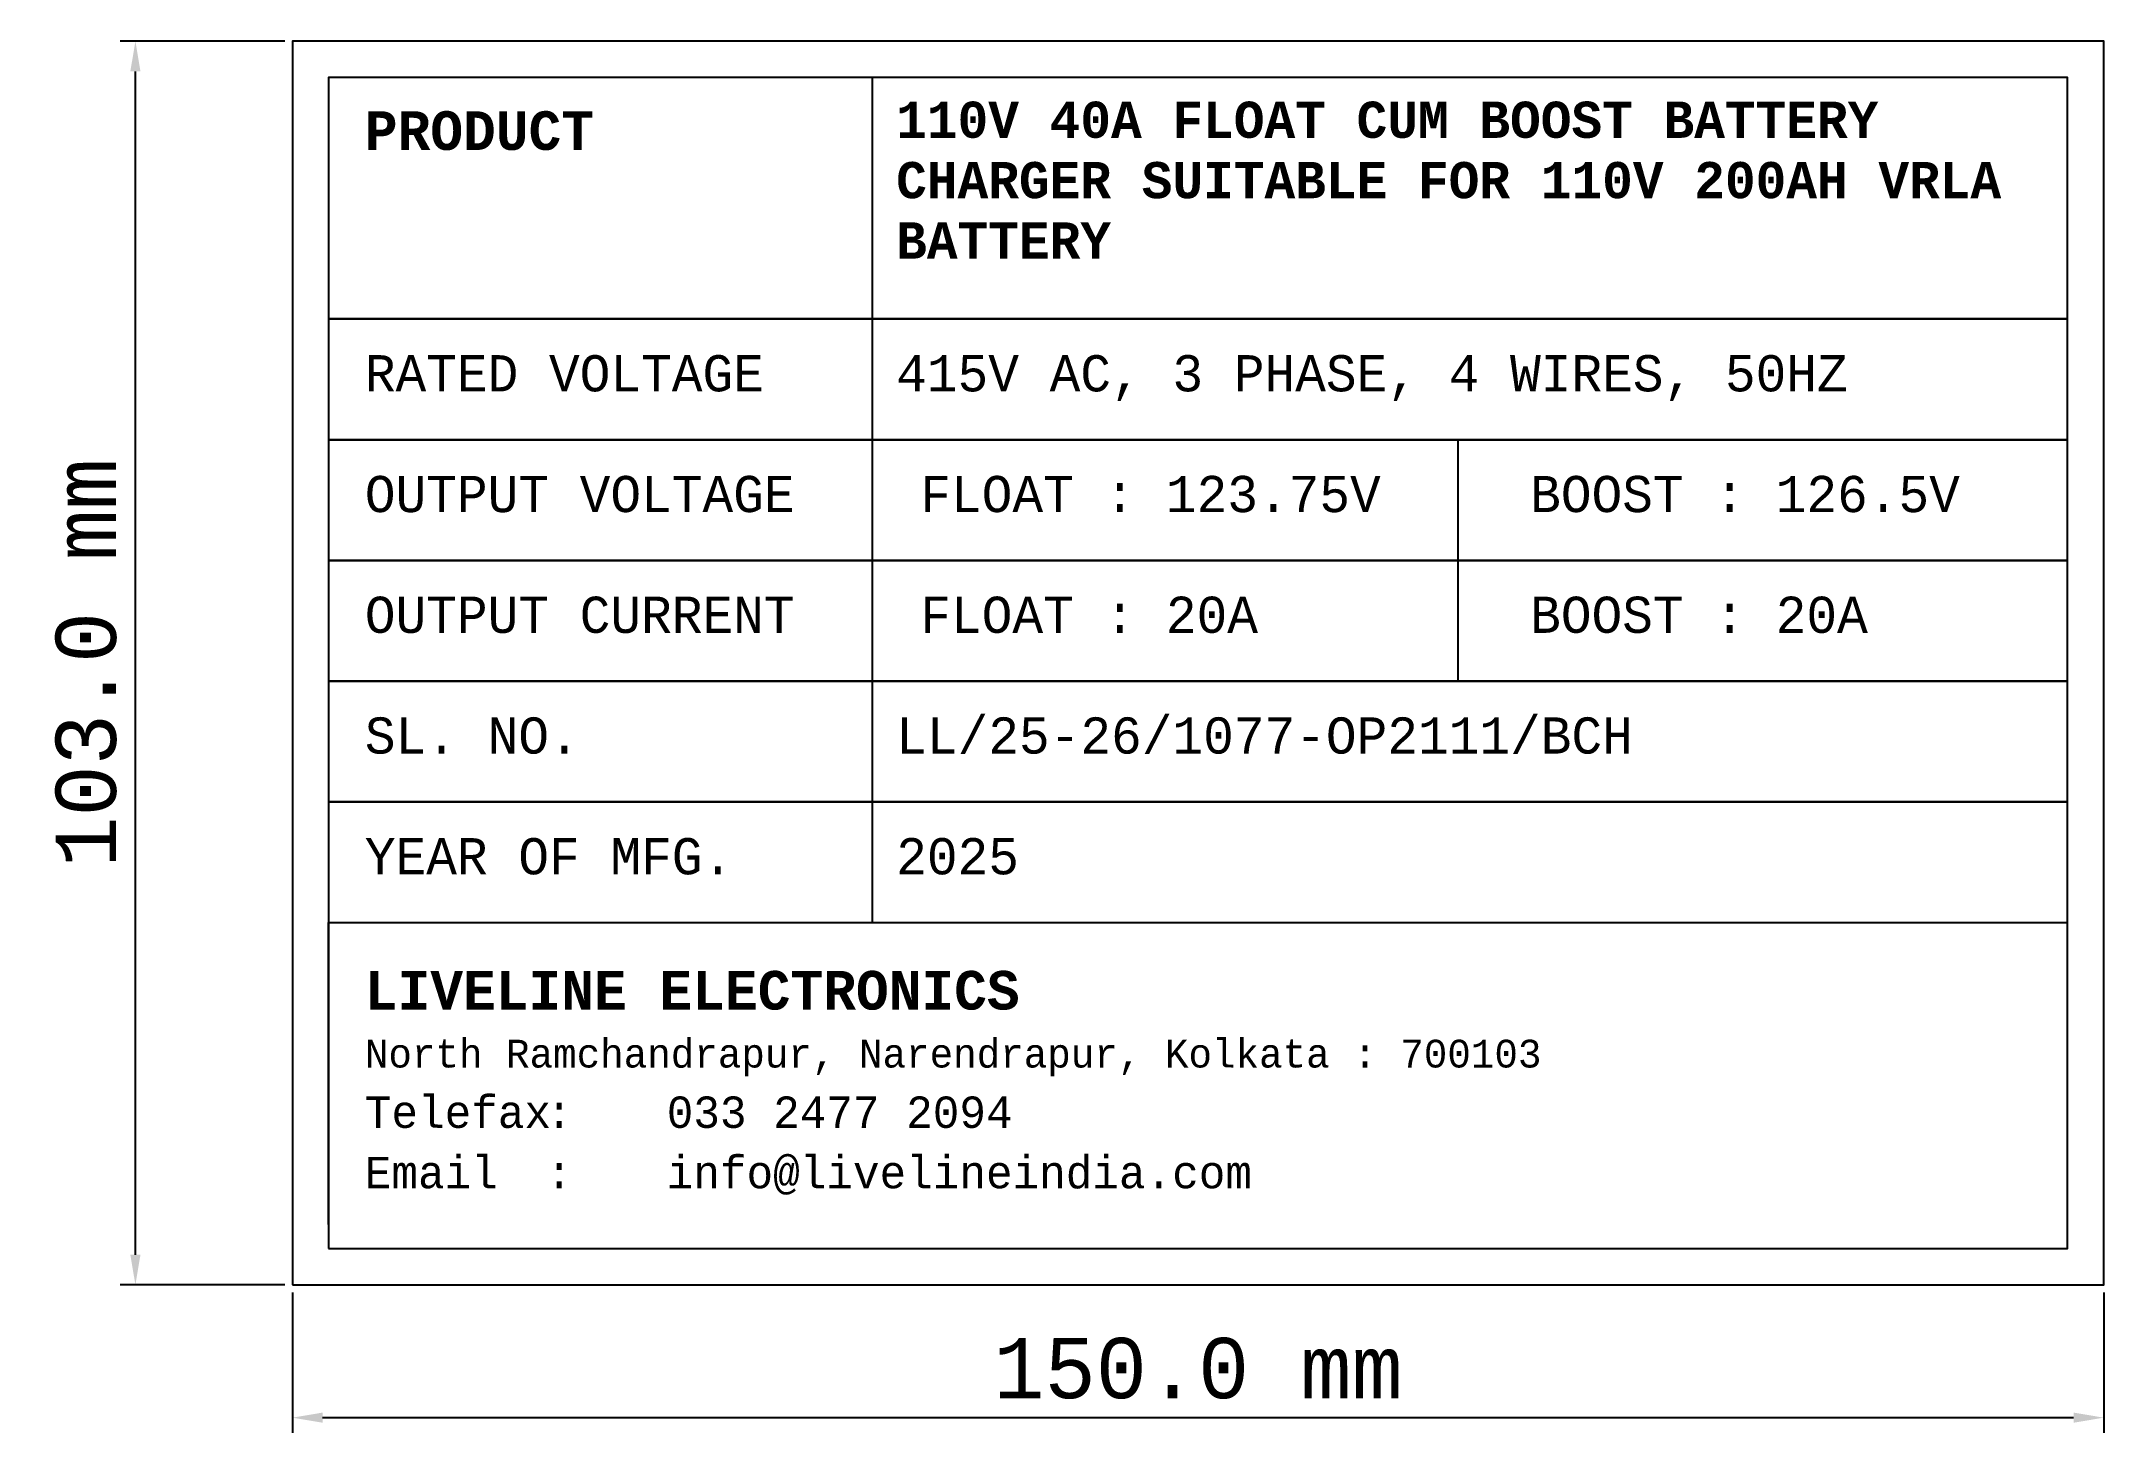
# Model space of a CAD drawing. Header units: millimetres. Extents: x 79 to 250, y 88 to 203.
import ezdxf

# ---------------------------------------------------------------- set-up
doc = ezdxf.new("R2010")
doc.units = ezdxf.units.MM
doc.styles.add('ConsolasBold', font='txt')
doc.styles.add('ConsolasStyle', font='txt')
doc.styles.get("Standard").update_dxf_attribs({"font": 'arial.ttf'})
doc.dimstyles.new('ISO-25', dxfattribs={"dimtxt": 2.5, "dimasz": 2.5, "dimexe": 1.25, "dimexo": 0.625, "dimtad": 1, "dimtxsty": 'Standard', "dimcen": 2.5, "dimadec": 0, "dimazin": 0, "dimtfac": 1, "dimtmove": 0, "dimatfit": 3, "dimfxl": 1, "dimarcsym": 0})

# ---------------------------------------------------------------- blocks, each defined once
blk = doc.blocks.new('*D58')
at = {"color": 0, "lineweight": -2, "transparency": 16777216}
for p, q in [((100, 99.38), (100, 87.75)), ((250, 99.38), (250, 87.75)), ((102.5, 89), (247.5, 89))]:
    blk.add_line(p, q, dxfattribs=at)
at = {"color": 0, "transparency": 16777216}
for points in [[(102.5, 89.42), (102.5, 88.58), (100, 89)], [(247.5, 89.42), (247.5, 88.58), (250, 89)]]:
    blk.add_solid(points, dxfattribs=at)
at = {"layer": 'Defpoints', "color": 0, "transparency": 16777216}
for p in [(100, 100), (250, 100), (250, 89)]:
    blk.add_point(p, dxfattribs=at)
at = {"color": 0, "transparency": 16777216, "insert": (175, 93.07), "char_height": 2.5, "attachment_point": 5}
blk.add_mtext('\\FConsolas;\\H5;150.0 mm', dxfattribs=at)
blk = doc.blocks.new('*D59')
at = {"color": 0, "lineweight": -2, "transparency": 16777216}
for p, q in [((99.38, 203), (85.75, 203)), ((87, 102.5), (87, 200.5)), ((99.38, 100), (85.75, 100))]:
    blk.add_line(p, q, dxfattribs=at)
at = {"color": 0, "transparency": 16777216}
for points in [[(86.58, 200.5), (87.42, 200.5), (87, 203)], [(86.58, 102.5), (87.42, 102.5), (87, 100)]]:
    blk.add_solid(points, dxfattribs=at)
at = {"layer": 'Defpoints', "color": 0, "transparency": 16777216}
for p in [(87, 203), (100, 203), (100, 100)]:
    blk.add_point(p, dxfattribs=at)
at = {"color": 0, "transparency": 16777216, "insert": (82.93, 151.5), "char_height": 2.5, "attachment_point": 5, "rotation": 90}
blk.add_mtext('\\FConsolas;\\H5;103.0 mm', dxfattribs=at)

msp = doc.modelspace()

# ---------------------------------------------------------------- linework, layer by layer
for p, q in [((103, 130), (247, 130)), ((103, 105), (103, 130)), ((247, 105), (247, 130))]:
    msp.add_line(p, q)
for points in [[(100, 100), (250, 100), (250, 203), (100, 203), (100, 100)], [(103, 103), (247, 103), (247, 200), (103, 200), (103, 103)], [(103, 180), (247, 180), (247, 200), (103, 200), (103, 180)], [(103, 170), (247, 170), (247, 180), (103, 180), (103, 170)], [(103, 160), (247, 160), (247, 170), (103, 170), (103, 160)], [(103, 150), (247, 150), (247, 160), (103, 160), (103, 150)], [(103, 140), (247, 140), (247, 150), (103, 150), (103, 140)], [(103, 130), (247, 130), (247, 140), (103, 140), (103, 130)]]:
    msp.add_lwpolyline(points, close=True)
for points in [[(148, 200), (148, 130)], [(196.5, 170), (196.5, 150)]]:
    msp.add_lwpolyline(points)

# ---------------------------------------------------------------- texts
for s, height, style, p in [('PRODUCT', 3.2, 'ConsolasBold', (106, 194)), ('RATED VOLTAGE', 3, 'ConsolasStyle', (106, 174)), ('415V AC, 3 PHASE, 4 WIRES, 50HZ', 3, 'ConsolasStyle', (150, 174)), ('OUTPUT VOLTAGE', 3, 'ConsolasStyle', (106, 164)), ('FLOAT : 123.75V', 3, 'ConsolasStyle', (152, 164)), ('BOOST : 126.5V', 3, 'ConsolasStyle', (202.5, 164)), ('OUTPUT CURRENT', 3, 'ConsolasStyle', (106, 154)), ('FLOAT : 20A', 3, 'ConsolasStyle', (152, 154)), ('BOOST : 20A', 3, 'ConsolasStyle', (202.5, 154)), ('SL. NO.', 3, 'ConsolasStyle', (106, 144)), ('LL/25-26/1077-OP2111/BCH', 3, 'ConsolasStyle', (150, 144)), ('YEAR OF MFG.', 3, 'ConsolasStyle', (106, 134)), ('2025', 3, 'ConsolasStyle', (150, 134)), ('North Ramchandrapur, Narendrapur, Kolkata : 700103', 2.3, 'ConsolasStyle', (106, 118)), ('Telefax ', 2.6, 'ConsolasStyle', (106, 113)), (':       ', 2.6, 'ConsolasStyle', (121, 113)), ('033 2477 2094', 2.6, 'ConsolasStyle', (131, 113)), ('Email   ', 2.6, 'ConsolasStyle', (106, 108)), (':       ', 2.6, 'ConsolasStyle', (121, 108)), ('info@livelineindia.com', 2.6, 'ConsolasStyle', (131, 108))]:
    msp.add_text(s, height=height, dxfattribs=dict(style=style)).set_placement(p)
at = {"attachment_point": 1, "style": 'ConsolasStyle'}
for s, insert, char_height, width in [('\\fConsolas|b1;110V 40A FLOAT CUM BOOST BATTERY CHARGER SUITABLE FOR 110V 200AH VRLA BATTERY', (150, 198), 3, 93), ('\\fConsolas|b1;LIVELINE ELECTRONICS', (106, 126), 3.2, 200)]:
    msp.add_mtext(s, dxfattribs=dict(at, insert=insert, char_height=char_height, width=width))

# ---------------------------------------------------------------- dimensions: what is measured, and where the dimension line sits
for p2, distance, text, picture, middle in [((100, 203), 13, '\\FConsolas;\\H5;103.0 mm', '*D59', (82.931, 151.5)), ((250, 100), -11, '\\FConsolas;\\H5;150.0 mm', '*D58', (175, 93.069))]:
    dim = msp.add_aligned_dim(p1=(100, 100), p2=p2, distance=distance, text=text, dimstyle='ISO-25', override={"dimgap": 1.5, "dimtfill": 0})
    dim.commit()
    dim.dimension.update_dxf_attribs({"geometry": picture, "text_midpoint": middle})

doc.saveas('drawing.dxf')
